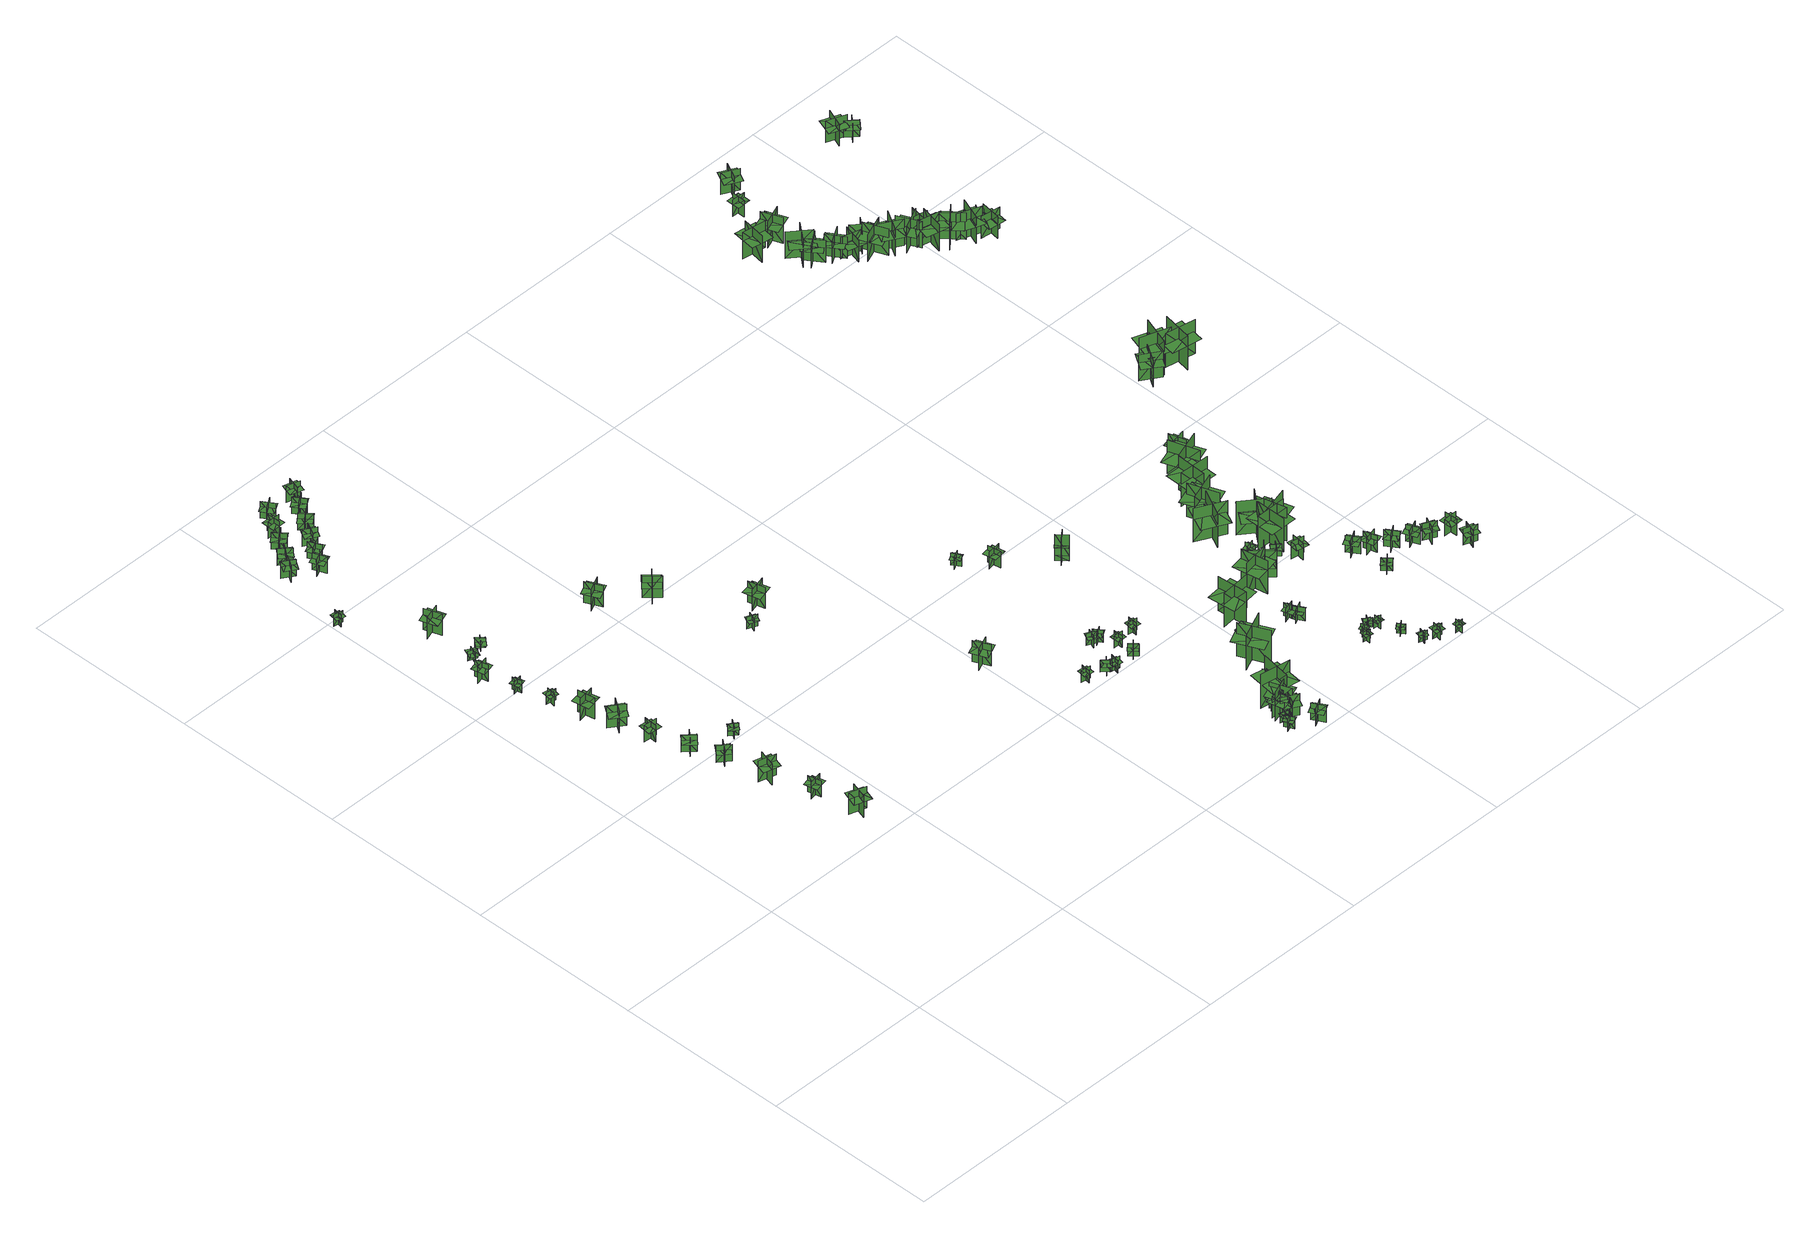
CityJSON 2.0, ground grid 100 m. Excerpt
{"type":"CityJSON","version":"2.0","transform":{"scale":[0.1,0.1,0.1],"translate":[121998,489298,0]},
"CityObjects":{
"tree1":{"type":"SolitaryVegetationObject","geometry":[{"type":"MultiSurface","lod":"1","boundaries":[[[0,1,2]],[[0,2,3]],[[4,5,6]],[[4,6,7]],[[8,9,10]],[[8,10,11]],[[8,11,12]],[[8,12,13]]]}]},
"tree2":{"type":"SolitaryVegetationObject","geometry":[{"type":"MultiSurface","lod":"1","boundaries":[[[14,15,16]],[[14,16,17]],[[18,19,20]],[[18,20,21]],[[22,23,24]],[[22,24,25]],[[22,25,26]],[[22,26,27]]]}]},
"tree3":{"type":"SolitaryVegetationObject","geometry":[{"type":"MultiSurface","lod":"1","boundaries":[[[28,29,30]],[[28,30,31]],[[32,33,34]],[[32,34,35]],[[36,37,38]],[[36,38,39]],[[36,39,40]],[[36,40,41]]]}]},
"tree4":{"type":"SolitaryVegetationObject","geometry":[{"type":"MultiSurface","lod":"1","boundaries":[[[42,43,44]],[[42,44,45]],[[46,47,48]],[[46,48,49]],[[50,51,52]],[[50,52,53]],[[50,53,54]],[[50,54,55]]]}]},
"tree5":{"type":"SolitaryVegetationObject","geometry":[{"type":"MultiSurface","lod":"1","boundaries":[[[56,57,58]],[[56,58,59]],[[60,61,62]],[[60,62,63]],[[64,65,66]],[[64,66,67]],[[64,67,68]],[[64,68,69]]]}]},
"tree6":{"type":"SolitaryVegetationObject","geometry":[{"type":"MultiSurface","lod":"1","boundaries":[[[70,71,72]],[[70,72,73]],[[74,75,76]],[[74,76,77]],[[78,79,80]],[[78,80,81]],[[78,81,82]],[[78,82,83]]]}]},
"tree7":{"type":"SolitaryVegetationObject","geometry":[{"type":"MultiSurface","lod":"1","boundaries":[[[84,85,86]],[[84,86,87]],[[88,89,90]],[[88,90,91]],[[92,93,94]],[[92,94,95]],[[92,95,96]],[[92,96,97]]]}]},
"tree8":{"type":"SolitaryVegetationObject","geometry":[{"type":"MultiSurface","lod":"1","boundaries":[[[98,99,100]],[[98,100,101]],[[102,103,104]],[[102,104,105]],[[106,107,108]],[[106,108,109]],[[106,109,110]],[[106,110,111]]]}]},
"tree9":{"type":"SolitaryVegetationObject","geometry":[{"type":"MultiSurface","lod":"1","boundaries":[[[112,113,114]],[[112,114,115]],[[116,117,118]],[[116,118,119]],[[120,121,122]],[[120,122,123]],[[120,123,124]],[[120,124,125]]]}]},
"tree10":{"type":"SolitaryVegetationObject","geometry":[{"type":"MultiSurface","lod":"1","boundaries":[[[126,127,128]],[[126,128,129]],[[130,131,132]],[[130,132,133]],[[134,135,136]],[[134,136,137]],[[134,137,138]],[[134,138,139]]]}]},
"tree11":{"type":"SolitaryVegetationObject","geometry":[{"type":"MultiSurface","lod":"1","boundaries":[[[140,141,142]],[[140,142,143]],[[144,145,146]],[[144,146,147]],[[148,149,150]],[[148,150,151]],[[148,151,152]],[[148,152,153]]]}]},
"tree12":{"type":"SolitaryVegetationObject","geometry":[{"type":"MultiSurface","lod":"1","boundaries":[[[154,155,156]],[[154,156,157]],[[158,159,160]],[[158,160,161]],[[162,163,164]],[[162,164,165]],[[162,165,166]],[[162,166,167]]]}]},
"tree13":{"type":"SolitaryVegetationObject","geometry":[{"type":"MultiSurface","lod":"1","boundaries":[[[168,169,170]],[[168,170,171]],[[172,173,174]],[[172,174,175]],[[176,177,178]],[[176,178,179]],[[176,179,180]],[[176,180,181]]]}]},
"tree14":{"type":"SolitaryVegetationObject","geometry":[{"type":"MultiSurface","lod":"1","boundaries":[[[182,183,184]],[[182,184,185]],[[186,187,188]],[[186,188,189]],[[190,191,192]],[[190,192,193]],[[190,193,194]],[[190,194,195]]]}]},
"tree15":{"type":"SolitaryVegetationObject","geometry":[{"type":"MultiSurface","lod":"1","boundaries":[[[196,197,198]],[[196,198,199]],[[200,201,202]],[[200,202,203]],[[204,205,206]],[[204,206,207]],[[204,207,208]],[[204,208,209]]]}]},
"tree16":{"type":"SolitaryVegetationObject","geometry":[{"type":"MultiSurface","lod":"1","boundaries":[[[210,211,212]],[[210,212,213]],[[214,215,216]],[[214,216,217]],[[218,219,220]],[[218,220,221]],[[218,221,222]],[[218,222,223]]]}]},
"tree17":{"type":"SolitaryVegetationObject","geometry":[{"type":"MultiSurface","lod":"1","boundaries":[[[224,225,226]],[[224,226,227]],[[228,229,230]],[[228,230,231]],[[232,233,234]],[[232,234,235]],[[232,235,236]],[[232,236,237]]]}]},
"tree18":{"type":"SolitaryVegetationObject","geometry":[{"type":"MultiSurface","lod":"1","boundaries":[[[238,239,240]],[[238,240,241]],[[242,243,244]],[[242,244,245]],[[246,247,248]],[[246,248,249]],[[246,249,250]],[[246,250,251]]]}]},
"tree19":{"type":"SolitaryVegetationObject","geometry":[{"type":"MultiSurface","lod":"1","boundaries":[[[252,253,254]],[[252,254,255]],[[256,257,258]],[[256,258,259]],[[260,261,262]],[[260,262,263]],[[260,263,264]],[[260,264,265]]]}]},
"tree20":{"type":"SolitaryVegetationObject","geometry":[{"type":"MultiSurface","lod":"1","boundaries":[[[266,267,268]],[[266,268,269]],[[270,271,272]],[[270,272,273]],[[274,275,276]],[[274,276,277]],[[274,277,278]],[[274,278,279]]]}]},
"tree21":{"type":"SolitaryVegetationObject","geometry":[{"type":"MultiSurface","lod":"1","boundaries":[[[280,281,282]],[[280,282,283]],[[284,285,286]],[[284,286,287]],[[288,289,290]],[[288,290,291]],[[288,291,292]],[[288,292,293]]]}]},
"tree22":{"type":"SolitaryVegetationObject","geometry":[{"type":"MultiSurface","lod":"1","boundaries":[[[294,295,296]],[[294,296,297]],[[298,299,300]],[[298,300,301]],[[302,303,304]],[[302,304,305]],[[302,305,306]],[[302,306,307]]]}]},
"tree23":{"type":"SolitaryVegetationObject","geometry":[{"type":"MultiSurface","lod":"1","boundaries":[[[308,309,310]],[[308,310,311]],[[312,313,314]],[[312,314,315]],[[316,317,318]],[[316,318,319]],[[316,319,320]],[[316,320,321]]]}]},
"tree24":{"type":"SolitaryVegetationObject","geometry":[{"type":"MultiSurface","lod":"1","boundaries":[[[322,323,324]],[[322,324,325]],[[326,327,328]],[[326,328,329]],[[330,331,332]],[[330,332,333]],[[330,333,334]],[[330,334,335]]]}]},
"tree25":{"type":"SolitaryVegetationObject","geometry":[{"type":"MultiSurface","lod":"1","boundaries":[[[336,337,338]],[[336,338,339]],[[340,341,342]],[[340,342,343]],[[344,345,346]],[[344,346,347]],[[344,347,348]],[[344,348,349]]]}]},
"tree26":{"type":"SolitaryVegetationObject","geometry":[{"type":"MultiSurface","lod":"1","boundaries":[[[350,351,352]],[[350,352,353]],[[354,355,356]],[[354,356,357]],[[358,359,360]],[[358,360,361]],[[358,361,362]],[[358,362,363]]]}]},
"tree27":{"type":"SolitaryVegetationObject","geometry":[{"type":"MultiSurface","lod":"1","boundaries":[[[364,365,366]],[[364,366,367]],[[368,369,370]],[[368,370,371]],[[372,373,374]],[[372,374,375]],[[372,375,376]],[[372,376,377]]]}]},
"tree28":{"type":"SolitaryVegetationObject","geometry":[{"type":"MultiSurface","lod":"1","boundaries":[[[378,379,380]],[[378,380,381]],[[382,383,384]],[[382,384,385]],[[386,387,388]],[[386,388,389]],[[386,389,390]],[[386,390,391]]]}]},
"tree29":{"type":"SolitaryVegetationObject","geometry":[{"type":"MultiSurface","lod":"1","boundaries":[[[392,393,394]],[[392,394,395]],[[396,397,398]],[[396,398,399]],[[400,401,402]],[[400,402,403]],[[400,403,404]],[[400,404,405]]]}]},
"tree30":{"type":"SolitaryVegetationObject","geometry":[{"type":"MultiSurface","lod":"1","boundaries":[[[406,407,408]],[[406,408,409]],[[410,411,412]],[[410,412,413]],[[414,415,416]],[[414,416,417]],[[414,417,418]],[[414,418,419]]]}]},
"tree31":{"type":"SolitaryVegetationObject","geometry":[{"type":"MultiSurface","lod":"1","boundaries":[[[420,421,422]],[[420,422,423]],[[424,425,426]],[[424,426,427]],[[428,429,430]],[[428,430,431]],[[428,431,432]],[[428,432,433]]]}]},
"tree32":{"type":"SolitaryVegetationObject","geometry":[{"type":"MultiSurface","lod":"1","boundaries":[[[434,435,436]],[[434,436,437]],[[438,439,440]],[[438,440,441]],[[442,443,444]],[[442,444,445]],[[442,445,446]],[[442,446,447]]]}]},
"tree33":{"type":"SolitaryVegetationObject","geometry":[{"type":"MultiSurface","lod":"1","boundaries":[[[448,449,450]],[[448,450,451]],[[452,453,454]],[[452,454,455]],[[456,457,458]],[[456,458,459]],[[456,459,460]],[[456,460,461]]]}]},
"tree34":{"type":"SolitaryVegetationObject","geometry":[{"type":"MultiSurface","lod":"1","boundaries":[[[462,463,464]],[[462,464,465]],[[466,467,468]],[[466,468,469]],[[470,471,472]],[[470,472,473]],[[470,473,474]],[[470,474,475]]]}]},
"tree35":{"type":"SolitaryVegetationObject","geometry":[{"type":"MultiSurface","lod":"1","boundaries":[[[476,477,478]],[[476,478,479]],[[480,481,482]],[[480,482,483]],[[484,485,486]],[[484,486,487]],[[484,487,488]],[[484,488,489]]]}]},
"tree36":{"type":"SolitaryVegetationObject","geometry":[{"type":"MultiSurface","lod":"1","boundaries":[[[490,491,492]],[[490,492,493]],[[494,495,496]],[[494,496,497]],[[498,499,500]],[[498,500,501]],[[498,501,502]],[[498,502,503]]]}]},
"tree37":{"type":"SolitaryVegetationObject","geometry":[{"type":"MultiSurface","lod":"1","boundaries":[[[504,505,506]],[[504,506,507]],[[508,509,510]],[[508,510,511]],[[512,513,514]],[[512,514,515]],[[512,515,516]],[[512,516,517]]]}]},
"tree38":{"type":"SolitaryVegetationObject","geometry":[{"type":"MultiSurface","lod":"1","boundaries":[[[518,519,520]],[[518,520,521]],[[522,523,524]],[[522,524,525]],[[526,527,528]],[[526,528,529]],[[526,529,530]],[[526,530,531]]]}]},
"tree39":{"type":"SolitaryVegetationObject","geometry":[{"type":"MultiSurface","lod":"1","boundaries":[[[532,533,534]],[[532,534,535]],[[536,537,538]],[[536,538,539]],[[540,541,542]],[[540,542,543]],[[540,543,544]],[[540,544,545]]]}]},
"tree40":{"type":"SolitaryVegetationObject","geometry":[{"type":"MultiSurface","lod":"1","boundaries":[[[546,547,548]],[[546,548,549]],[[550,551,552]],[[550,552,553]],[[554,555,556]],[[554,556,557]],[[554,557,558]],[[554,558,559]]]}]},
"tree41":{"type":"SolitaryVegetationObject","geometry":[{"type":"MultiSurface","lod":"1","boundaries":[[[560,561,562]],[[560,562,563]],[[564,565,566]],[[564,566,567]],[[568,569,570]],[[568,570,571]],[[568,571,572]],[[568,572,573]]]}]},
"tree42":{"type":"SolitaryVegetationObject","geometry":[{"type":"MultiSurface","lod":"1","boundaries":[[[574,575,576]],[[574,576,577]],[[578,579,580]],[[578,580,581]],[[582,583,584]],[[582,584,585]],[[582,585,586]],[[582,586,587]]]}]},
"tree43":{"type":"SolitaryVegetationObject","geometry":[{"type":"MultiSurface","lod":"1","boundaries":[[[588,589,590]],[[588,590,591]],[[592,593,594]],[[592,594,595]],[[596,597,598]],[[596,598,599]],[[596,599,600]],[[596,600,601]]]}]},
"tree44":{"type":"SolitaryVegetationObject","geometry":[{"type":"MultiSurface","lod":"1","boundaries":[[[602,603,604]],[[602,604,605]],[[606,607,608]],[[606,608,609]],[[610,611,612]],[[610,612,613]],[[610,613,614]],[[610,614,615]]]}]},
"tree45":{"type":"SolitaryVegetationObject","geometry":[{"type":"MultiSurface","lod":"1","boundaries":[[[616,617,618]],[[616,618,619]],[[620,621,622]],[[620,622,623]],[[624,625,626]],[[624,626,627]],[[624,627,628]],[[624,628,629]]]}]},
"tree46":{"type":"SolitaryVegetationObject","geometry":[{"type":"MultiSurface","lod":"1","boundaries":[[[630,631,632]],[[630,632,633]],[[634,635,636]],[[634,636,637]],[[638,639,640]],[[638,640,641]],[[638,641,642]],[[638,642,643]]]}]},
"tree47":{"type":"SolitaryVegetationObject","geometry":[{"type":"MultiSurface","lod":"1","boundaries":[[[644,645,646]],[[644,646,647]],[[648,649,650]],[[648,650,651]],[[652,653,654]],[[652,654,655]],[[652,655,656]],[[652,656,657]]]}]},
"tree48":{"type":"SolitaryVegetationObject","geometry":[{"type":"MultiSurface","lod":"1","boundaries":[[[658,659,660]],[[658,660,661]],[[662,663,664]],[[662,664,665]],[[666,667,668]],[[666,668,669]],[[666,669,670]],[[666,670,671]]]}]},
"tree49":{"type":"SolitaryVegetationObject","geometry":[{"type":"MultiSurface","lod":"1","boundaries":[[[672,673,674]],[[672,674,675]],[[676,677,678]],[[676,678,679]],[[680,681,682]],[[680,682,683]],[[680,683,684]],[[680,684,685]]]}]},
"tree50":{"type":"SolitaryVegetationObject","geometry":[{"type":"MultiSurface","lod":"1","boundaries":[[[686,687,688]],[[686,688,689]],[[690,691,692]],[[690,692,693]],[[694,695,696]],[[694,696,697]],[[694,697,698]],[[694,698,699]]]}]},
"tree51":{"type":"SolitaryVegetationObject","geometry":[{"type":"MultiSurface","lod":"1","boundaries":[[[700,701,702]],[[700,702,703]],[[704,705,706]],[[704,706,707]],[[708,709,710]],[[708,710,711]],[[708,711,712]],[[708,712,713]]]}]},
"tree52":{"type":"SolitaryVegetationObject","geometry":[{"type":"MultiSurface","lod":"1","boundaries":[[[714,715,716]],[[714,716,717]],[[718,719,720]],[[718,720,721]],[[722,723,724]],[[722,724,725]],[[722,725,726]],[[722,726,727]]]}]},
"tree53":{"type":"SolitaryVegetationObject","geometry":[{"type":"MultiSurface","lod":"1","boundaries":[[[728,729,730]],[[728,730,731]],[[732,733,734]],[[732,734,735]],[[736,737,738]],[[736,738,739]],[[736,739,740]],[[736,740,741]]]}]},
"tree54":{"type":"SolitaryVegetationObject","geometry":[{"type":"MultiSurface","lod":"1","boundaries":[[[742,743,744]],[[742,744,745]],[[746,747,748]],[[746,748,749]],[[750,751,747]],[[750,747,746]],[[752,753,743]],[[752,743,742]],[[754,755,756]],[[754,756,757]],[[758,759,760]],[[758,760,761]]]}]},
"tree55":{"type":"SolitaryVegetationObject","geometry":[{"type":"MultiSurface","lod":"1","boundaries":[[[762,763,764]],[[762,764,765]],[[766,767,768]],[[766,768,769]],[[770,771,772]],[[770,772,773]],[[770,773,774]],[[770,774,775]]]}]},
"tree56":{"type":"SolitaryVegetationObject","geometry":[{"type":"MultiSurface","lod":"1","boundaries":[[[776,777,778]],[[776,778,779]],[[780,781,782]],[[780,782,783]],[[784,785,786]],[[784,786,787]],[[784,787,788]],[[784,788,789]]]}]},
"tree57":{"type":"SolitaryVegetationObject","geometry":[{"type":"MultiSurface","lod":"1","boundaries":[[[790,791,792]],[[790,792,793]],[[794,795,796]],[[794,796,797]],[[798,799,800]],[[798,800,801]],[[798,801,802]],[[798,802,803]]]}]},
"tree58":{"type":"SolitaryVegetationObject","geometry":[{"type":"MultiSurface","lod":"1","boundaries":[[[804,805,806]],[[804,806,807]],[[808,809,810]],[[808,810,811]],[[812,813,814]],[[812,814,815]],[[812,815,816]],[[812,816,817]]]}]},
"tree59":{"type":"SolitaryVegetationObject","geometry":[{"type":"MultiSurface","lod":"1","boundaries":[[[818,819,820]],[[818,820,821]],[[822,823,824]],[[822,824,825]],[[826,827,828]],[[826,828,829]],[[826,829,830]],[[826,830,831]]]}]},
"tree60":{"type":"SolitaryVegetationObject","geometry":[{"type":"MultiSurface","lod":"1","boundaries":[[[832,833,834]],[[832,834,835]],[[836,837,838]],[[836,838,839]],[[840,841,842]],[[840,842,843]],[[840,843,844]],[[840,844,845]]]}]},
"tree61":{"type":"SolitaryVegetationObject","geometry":[{"type":"MultiSurface","lod":"1","boundaries":[[[846,847,848]],[[846,848,849]],[[850,851,852]],[[850,852,853]],[[854,855,856]],[[854,856,857]],[[854,857,858]],[[854,858,859]]]}]},
"tree62":{"type":"SolitaryVegetationObject","geometry":[{"type":"MultiSurface","lod":"1","boundaries":[[[860,861,862]],[[860,862,863]],[[864,865,866]],[[864,866,867]],[[868,869,870]],[[868,870,871]],[[868,871,872]],[[868,872,873]]]}]},
"tree63":{"type":"SolitaryVegetationObject","geometry":[{"type":"MultiSurface","lod":"1","boundaries":[[[874,875,876]],[[874,876,877]],[[878,879,880]],[[878,880,881]],[[882,883,884]],[[882,884,885]],[[882,885,886]],[[882,886,887]]]}]},
"tree64":{"type":"SolitaryVegetationObject","geometry":[{"type":"MultiSurface","lod":"1","boundaries":[[[888,889,890]],[[888,890,891]],[[892,893,894]],[[892,894,895]],[[896,897,898]],[[896,898,899]],[[896,899,900]],[[896,900,901]]]}]},
"tree65":{"type":"SolitaryVegetationObject","geometry":[{"type":"MultiSurface","lod":"1","boundaries":[[[902,903,904]],[[902,904,905]],[[906,907,908]],[[906,908,909]],[[910,911,912]],[[910,912,913]],[[910,913,914]],[[910,914,915]]]}]},
"tree66":{"type":"SolitaryVegetationObject","geometry":[{"type":"MultiSurface","lod":"1","boundaries":[[[916,917,918]],[[916,918,919]],[[920,921,922]],[[920,922,923]],[[924,925,926]],[[924,926,927]],[[924,927,928]],[[924,928,929]]]}]},
"tree67":{"type":"SolitaryVegetationObject","geometry":[{"type":"MultiSurface","lod":"1","boundaries":[[[930,931,932]],[[930,932,933]],[[934,935,936]],[[934,936,937]],[[938,939,940]],[[938,940,941]],[[938,941,942]],[[938,942,943]]]}]},
"tree68":{"type":"SolitaryVegetationObject","geometry":[{"type":"MultiSurface","lod":"1","boundaries":[[[944,945,946]],[[944,946,947]],[[948,949,950]],[[948,950,951]],[[952,953,954]],[[952,954,955]],[[952,955,956]],[[952,956,957]]]}]},
"tree69":{"type":"SolitaryVegetationObject","geometry":[{"type":"MultiSurface","lod":"1","boundaries":[[[958,959,960]],[[958,960,961]],[[962,963,964]],[[962,964,965]],[[966,967,968]],[[966,968,969]],[[966,969,970]],[[966,970,971]]]}]},
"tree70":{"type":"SolitaryVegetationObject","geometry":[{"type":"MultiSurface","lod":"1","boundaries":[[[972,973,974]],[[972,974,975]],[[976,977,978]],[[976,978,979]],[[980,981,982]],[[980,982,983]],[[980,983,984]],[[980,984,985]]]}]},
"tree71":{"type":"SolitaryVegetationObject","geometry":[{"type":"MultiSurface","lod":"1","boundaries":[[[986,987,988]],[[986,988,989]],[[990,991,992]],[[990,992,993]],[[994,995,996]],[[994,996,997]],[[994,997,998]],[[994,998,999]]]}]},
"tree72":{"type":"SolitaryVegetationObject","geometry":[{"type":"MultiSurface","lod":"1","boundaries":[[[1000,1001,1002]],[[1000,1002,1003]],[[1004,1005,1006]],[[1004,1006,1007]],[[1008,1009,1010]],[[1008,1010,1011]],[[1008,1011,1012]],[[1008,1012,1013]]]}]},
"tree73":{"type":"SolitaryVegetationObject","geometry":[{"type":"MultiSurface","lod":"1","boundaries":[[[1014,1015,1016]],[[1014,1016,1017]],[[1018,1019,1020]],[[1018,1020,1021]],[[1022,1023,1024]],[[1022,1024,1025]],[[1022,1025,1026]],[[1022,1026,1027]]]}]},
"tree74":{"type":"SolitaryVegetationObject","geometry":[{"type":"MultiSurface","lod":"1","boundaries":[[[1028,1029,1030]],[[1028,1030,1031]],[[1032,1033,1034]],[[1032,1034,1035]],[[1036,1037,1038]],[[1036,1038,1039]],[[1036,1039,1040]],[[1036,1040,1041]]]}]},
"tree75":{"type":"SolitaryVegetationObject","geometry":[{"type":"MultiSurface","lod":"1","boundaries":[[[1042,1043,1044]],[[1042,1044,1045]],[[1046,1047,1048]],[[1046,1048,1049]],[[1050,1051,1052]],[[1050,1052,1053]],[[1050,1053,1054]],[[1050,1054,1055]]]}]},
"tree76":{"type":"SolitaryVegetationObject","geometry":[{"type":"MultiSurface","lod":"1","boundaries":[[[1056,1057,1058]],[[1056,1058,1059]],[[1060,1061,1062]],[[1060,1062,1063]],[[1064,1065,1066]],[[1064,1066,1067]],[[1064,1067,1068]],[[1064,1068,1069]]]}]},
"tree77":{"type":"SolitaryVegetationObject","geometry":[{"type":"MultiSurface","lod":"1","boundaries":[[[1070,1071,1072]],[[1070,1072,1073]],[[1074,1075,1076]],[[1074,1076,1077]],[[1078,1079,1080]],[[1078,1080,1081]],[[1078,1081,1082]],[[1078,1082,1083]]]}]},
"tree78":{"type":"SolitaryVegetationObject","geometry":[{"type":"MultiSurface","lod":"1","boundaries":[[[1084,1085,1086]],[[1084,1086,1087]],[[1088,1089,1090]],[[1088,1090,1091]],[[1092,1093,1094]],[[1092,1094,1095]],[[1092,1095,1096]],[[1092,1096,1097]]]}]},
"tree79":{"type":"SolitaryVegetationObject","geometry":[{"type":"MultiSurface","lod":"1","boundaries":[[[1098,1099,1100]],[[1098,1100,1101]],[[1102,1103,1104]],[[1102,1104,1105]],[[1106,1107,1108]],[[1106,1108,1109]],[[1106,1109,1110]],[[1106,1110,1111]]]}]},
"tree80":{"type":"SolitaryVegetationObject","geometry":[{"type":"MultiSurface","lod":"1","boundaries":[[[1112,1113,1114]],[[1112,1114,1115]],[[1116,1117,1118]],[[1116,1118,1119]],[[1120,1121,1122]],[[1120,1122,1123]],[[1120,1123,1124]],[[1120,1124,1125]]]}]},
"tree81":{"type":"SolitaryVegetationObject","geometry":[{"type":"MultiSurface","lod":"1","boundaries":[[[1126,1127,1128]],[[1126,1128,1129]],[[1130,1131,1132]],[[1130,1132,1133]],[[1134,1135,1136]],[[1134,1136,1137]],[[1134,1137,1138]],[[1134,1138,1139]]]}]},
"tree82":{"type":"SolitaryVegetationObject","geometry":[{"type":"MultiSurface","lod":"1","boundaries":[[[1140,1141,1142]],[[1140,1142,1143]],[[1144,1145,1146]],[[1144,1146,1147]],[[1148,1149,1150]],[[1148,1150,1151]],[[1148,1151,1152]],[[1148,1152,1153]]]}]},
"tree83":{"type":"SolitaryVegetationObject","geometry":[{"type":"MultiSurface","lod":"1","boundaries":[[[1154,1155,1156]],[[1154,1156,1157]],[[1158,1159,1160]],[[1158,1160,1161]],[[1162,1163,1164]],[[1162,1164,1165]],[[1162,1165,1166]],[[1162,1166,1167]]]}]},
"tree84":{"type":"SolitaryVegetationObject","geometry":[{"type":"MultiSurface","lod":"1","boundaries":[[[1168,1169,1170]],[[1168,1170,1171]],[[1172,1173,1174]],[[1172,1174,1175]],[[1176,1177,1178]],[[1176,1178,1179]],[[1176,1179,1180]],[[1176,1180,1181]]]}]},
"tree85":{"type":"SolitaryVegetationObject","geometry":[{"type":"MultiSurface","lod":"1","boundaries":[[[1182,1183,1184]],[[1182,1184,1185]],[[1186,1187,1188]],[[1186,1188,1189]],[[1190,1191,1192]],[[1190,1192,1193]],[[1190,1193,1194]],[[1190,1194,1195]]]}]},
"tree86":{"type":"SolitaryVegetationObject","geometry":[{"type":"MultiSurface","lod":"1","boundaries":[[[1196,1197,1198]],[[1196,1198,1199]],[[1200,1201,1202]],[[1200,1202,1203]],[[1204,1205,1206]],[[1204,1206,1207]],[[1204,1207,1208]],[[1204,1208,1209]]]}]},
"tree87":{"type":"SolitaryVegetationObject","geometry":[{"type":"MultiSurface","lod":"1","boundaries":[[[1210,1211,1212]],[[1210,1212,1213]],[[1214,1215,1216]],[[1214,1216,1217]],[[1218,1219,1220]],[[1218,1220,1221]],[[1218,1221,1222]],[[1218,1222,1223]]]}]},
"tree88":{"type":"SolitaryVegetationObject","geometry":[{"type":"MultiSurface","lod":"1","boundaries":[[[1224,1225,1226]],[[1224,1226,1227]],[[1228,1229,1230]],[[1228,1230,1231]],[[1232,1233,1234]],[[1232,1234,1235]],[[1232,1235,1236]],[[1232,1236,1237]]]}]},
"tree89":{"type":"SolitaryVegetationObject","geometry":[{"type":"MultiSurface","lod":"1","boundaries":[[[1238,1239,1240]],[[1238,1240,1241]],[[1242,1243,1244]],[[1242,1244,1245]],[[1246,1247,1248]],[[1246,1248,1249]],[[1246,1249,1250]],[[1246,1250,1251]]]}]},
"tree90":{"type":"SolitaryVegetationObject","geometry":[{"type":"MultiSurface","lod":"1","boundaries":[[[1252,1253,1254]],[[1252,1254,1255]],[[1256,1257,1258]],[[1256,1258,1259]],[[1260,1261,1262]],[[1260,1262,1263]],[[1260,1263,1264]],[[1260,1264,1265]]]}]},
"tree91":{"type":"SolitaryVegetationObject","geometry":[{"type":"MultiSurface","lod":"1","boundaries":[[[1266,1267,1268]],[[1266,1268,1269]],[[1270,1271,1272]],[[1270,1272,1273]],[[1274,1275,1276]],[[1274,1276,1277]],[[1274,1277,1278]],[[1274,1278,1279]]]}]},
"tree92":{"type":"SolitaryVegetationObject","geometry":[{"type":"MultiSurface","lod":"1","boundaries":[[[1280,1281,1282]],[[1280,1282,1283]],[[1284,1285,1286]],[[1284,1286,1287]],[[1288,1289,1290]],[[1288,1290,1291]],[[1288,1291,1292]],[[1288,1292,1293]]]}]},
"tree93":{"type":"SolitaryVegetationObject","geometry":[{"type":"MultiSurface","lod":"1","boundaries":[[[1294,1295,1296]],[[1294,1296,1297]],[[1298,1299,1300]],[[1298,1300,1301]],[[1302,1303,1304]],[[1302,1304,1305]],[[1302,1305,1306]],[[1302,1306,1307]]]}]},
"tree94":{"type":"SolitaryVegetationObject","geometry":[{"type":"MultiSurface","lod":"1","boundaries":[[[1308,1309,1310]],[[1308,1310,1311]],[[1312,1313,1314]],[[1312,1314,1315]],[[1316,1317,1318]],[[1316,1318,1319]],[[1316,1319,1320]],[[1316,1320,1321]]]}]},
"tree95":{"type":"SolitaryVegetationObject","geometry":[{"type":"MultiSurface","lod":"1","boundaries":[[[1322,1323,1324]],[[1322,1324,1325]],[[1326,1327,1328]],[[1326,1328,1329]],[[1330,1331,1332]],[[1330,1332,1333]],[[1330,1333,1334]],[[1330,1334,1335]]]}]},
"tree96":{"type":"SolitaryVegetationObject","geometry":[{"type":"MultiSurface","lod":"1","boundaries":[[[1336,1337,1338]],[[1336,1338,1339]],[[1340,1341,1342]],[[1340,1342,1343]],[[1344,1345,1346]],[[1344,1346,1347]],[[1344,1347,1348]],[[1344,1348,1349]]]}]},
"tree97":{"type":"SolitaryVegetationObject","geometry":[{"type":"MultiSurface","lod":"1","boundaries":[[[1350,1351,1352]],[[1350,1352,1353]],[[1354,1355,1356]],[[1354,1356,1357]],[[1358,1359,1360]],[[1358,1360,1361]],[[1358,1362,1363]],[[1358,1363,1359]]]}]},
"tree98":{"type":"SolitaryVegetationObject","geometry":[{"type":"MultiSurface","lod":"1","boundaries":[[[1364,1365,1366]],[[1364,1366,1367]],[[1368,1369,1370]],[[1368,1370,1371]],[[1372,1373,1374]],[[1372,1374,1375]],[[1372,1375,1376]],[[1372,1376,1377]]]}]},
"tree99":{"type":"SolitaryVegetationObject","geometry":[{"type":"MultiSurface","lod":"1","boundaries":[[[1378,1379,1380]],[[1378,1380,1381]],[[1382,1383,1384]],[[1382,1384,1385]],[[1386,1387,1388]],[[1386,1388,1389]],[[1386,1389,1390]],[[1386,1390,1391]]]}]},
"tree100":{"type":"SolitaryVegetationObject","geometry":[{"type":"MultiSurface","lod":"1","boundaries":[[[1392,1393,1394]],[[1392,1394,1395]],[[1396,1397,1398]],[[1396,1398,1399]],[[1400,1401,1402]],[[1400,1402,1403]],[[1400,1403,1404]],[[1400,1404,1405]]]}]},
"tree101":{"type":"SolitaryVegetationObject","geometry":[{"type":"MultiSurface","lod":"1","boundaries":[[[1406,1407,1408]],[[1406,1408,1409]],[[1410,1411,1412]],[[1410,1412,1413]],[[1414,1415,1416]],[[1414,1416,1417]],[[1414,1417,1418]],[[1414,1418,1419]]]}]},
"tree102":{"type":"SolitaryVegetationObject","geometry":[{"type":"MultiSurface","lod":"1","boundaries":[[[1420,1421,1422]],[[1420,1422,1423]],[[1424,1425,1426]],[[1424,1426,1427]],[[1428,1429,1430]],[[1428,1430,1431]],[[1428,1431,1432]],[[1428,1432,1433]]]}]},
"tree103":{"type":"SolitaryVegetationObject","geometry":[{"type":"MultiSurface","lod":"1","boundaries":[[[1434,1435,1436]],[[1434,1436,1437]],[[1438,1439,1440]],[[1438,1440,1441]],[[1442,1443,1444]],[[1442,1444,1445]],[[1442,1446,1447]],[[1442,1447,1443]]]}]},
"tree104":{"type":"SolitaryVegetationObject","geometry":[{"type":"MultiSurface","lod":"1","boundaries":[[[1448,1449,1450]],[[1448,1450,1451]],[[1452,1453,1454]],[[1452,1454,1455]],[[1456,1457,1458]],[[1456,1458,1459]],[[1456,1459,1460]],[[1456,1460,1461]]]}]},
"tree105":{"type":"SolitaryVegetationObject","geometry":[{"type":"MultiSurface","lod":"1","boundaries":[[[1462,1463,1464]],[[1462,1464,1465]],[[1466,1467,1468]],[[1466,1468,1469]],[[1470,1471,1472]],[[1470,1472,1473]],[[1470,1473,1474]],[[1470,1474,1475]]]}]},
"tree106":{"type":"SolitaryVegetationObject","geometry":[{"type":"MultiSurface","lod":"1","boundaries":[[[1476,1477,1478]],[[1476,1478,1479]],[[1480,1481,1482]],[[1480,1482,1483]],[[1484,1485,1486]],[[1484,1486,1487]],[[1484,1487,1488]],[[1484,1488,1489]]]}]},
"tree107":{"type":"SolitaryVegetationObject","geometry":[{"type":"MultiSurface","lod":"1","boundaries":[[[1490,1491,1492]],[[1490,1492,1493]],[[1494,1495,1496]],[[1494,1496,1497]],[[1498,1499,1500]],[[1498,1500,1501]],[[1498,1502,1503]],[[1498,1503,1499]]]}]},
"tree108":{"type":"SolitaryVegetationObject","geometry":[{"type":"MultiSurface","lod":"1","boundaries":[[[1504,1505,1506]],[[1504,1506,1507]],[[1508,1509,1510]],[[1508,1510,1511]],[[1512,1513,1514]],[[1512,1514,1515]],[[1512,1515,1516]],[[1512,1516,1517]]]}]},
"tree109":{"type":"SolitaryVegetationObject","geometry":[{"type":"MultiSurface","lod":"1","boundaries":[[[1518,1519,1520]],[[1518,1520,1521]],[[1522,1523,1524]],[[1522,1524,1525]],[[1526,1527,1528]],[[1526,1528,1529]],[[1526,1529,1530]],[[1526,1530,1531]]]}]}
},
"vertices":[
[868,1194,6],[773,1225,6],[773,1225,145],[868,1194,145],[838,1253,6],[807,1158,6],[807,1158,145],[838,1253,145],[838,1253,106],[791,1269,106],[760,1174,106],[807,1158,106],[854,1143,106],[886,1237,106],
[692,1734,9],[665,1638,9],[665,1638,147],[692,1734,147],[634,1702,9],[730,1675,9],[730,1675,147],[634,1702,147],[634,1702,108],[621,1654,108],[716,1627,108],[730,1675,108],[744,1723,108],[648,1750,108],
[497,2264,7],[505,2341,7],[505,2341,115],[497,2264,115],[537,2297,7],[460,2305,7],[460,2305,115],[537,2297,115],[537,2297,85],[541,2335,85],[464,2343,85],[460,2305,85],[456,2266,85],[533,2258,85],
[723,1431,12],[798,1447,12],[798,1447,119],[723,1431,119],[766,1403,12],[749,1478,12],[749,1478,119],[766,1403,119],[766,1403,89],[804,1411,89],[787,1487,89],[749,1478,89],[711,1470,89],[728,1394,89],
[538,2070,7],[590,2127,7],[590,2127,115],[538,2070,115],[589,2072,7],[532,2125,7],[532,2125,115],[589,2072,115],[589,2072,84],[616,2101,84],[558,2153,84],[532,2125,84],[506,2096,84],[563,2044,84],
[424,2438,6],[480,2521,6],[480,2521,145],[424,2438,145],[489,2450,6],[407,2506,6],[407,2506,145],[489,2450,145],[489,2450,106],[517,2492,106],[434,2547,106],[407,2506,106],[379,2465,106],[461,2409,106],
[249,3154,8],[230,3229,8],[230,3229,116],[249,3154,116],[276,3198,8],[201,3179,8],[201,3179,116],[276,3198,116],[276,3198,86],[266,3235,86],[191,3217,86],[201,3179,86],[210,3142,86],[285,3160,86],
[270,2999,8],[324,3011,8],[324,3011,85],[270,2999,85],[301,2979,8],[289,3033,8],[289,3033,85],[301,2979,85],[301,2979,64],[328,2985,64],[316,3039,64],[289,3033,64],[262,3027,64],[274,2973,64],
[352,2854,10],[342,2799,10],[342,2799,87],[352,2854,87],[322,2833,10],[376,2823,10],[376,2823,87],[322,2833,87],[322,2833,66],[317,2806,66],[371,2796,66],[376,2823,66],[381,2850,66],[326,2860,66],
[394,2692,7],[411,2593,7],[411,2593,146],[394,2692,146],[355,2637,7],[453,2655,7],[453,2655,146],[355,2637,146],[355,2637,107],[364,2588,107],[462,2606,107],[453,2655,107],[445,2704,107],[347,2687,107],
[596,1950,7],[657,1902,7],[657,1902,115],[596,1950,115],[602,1899,7],[650,1959,7],[650,1959,115],[602,1899,115],[602,1899,85],[632,1875,85],[680,1935,85],[650,1959,85],[619,1983,85],[572,1923,85],
[11,3968,12],[65,3959,12],[65,3959,88],[11,3968,88],[32,3938,12],[41,3993,12],[41,3993,88],[32,3938,88],[32,3938,67],[60,3934,67],[68,3988,67],[41,3993,67],[14,3997,67],[5,3942,67],
[283,3326,13],[283,3326,75],[332,3305,75],[332,3305,13],[317,3339,13],[317,3339,75],[297,3291,75],[297,3291,13],[320,3346,55],[295,3357,55],[270,3297,55],[295,3287,55],[320,3277,55],[345,3336,55],
[359,3613,9],[264,3581,9],[264,3581,147],[359,3613,147],[299,3643,9],[332,3548,9],[332,3548,147],[299,3643,147],[299,3643,108],[252,3626,108],[284,3532,108],[332,3548,108],[379,3565,108],[346,3659,108],
[412,3330,13],[412,3330,75],[372,3365,75],[372,3365,13],[376,3328,13],[376,3328,75],[410,3367,75],[410,3367,13],[371,3322,55],[391,3304,55],[433,3353,55],[413,3370,55],[393,3388,55],[351,3340,55],
[778,2003,10],[810,2048,10],[810,2048,87],[778,2003,87],[814,2009,10],[769,2041,10],[769,2041,87],[814,2009,87],[814,2009,65],[830,2031,65],[786,2064,65],[769,2041,65],[753,2019,65],[798,1986,65],
[147,4353,14],[81,4394,14],[81,4394,122],[147,4353,122],[136,4403,14],[95,4337,14],[95,4337,122],[136,4403,122],[136,4403,92],[103,4424,92],[62,4358,92],[95,4337,92],[127,4317,92],[169,4382,92],
[186,4476,15],[138,4415,15],[138,4415,123],[186,4476,123],[135,4470,15],[195,4422,15],[195,4422,123],[135,4470,123],[135,4470,93],[110,4440,93],[171,4392,93],[195,4422,93],[219,4452,93],[159,4500,93],
[232,4328,15],[261,4256,15],[261,4256,123],[232,4328,123],[212,4280,15],[283,4309,15],[283,4309,123],[212,4280,123],[212,4280,92],[226,4244,92],[298,4273,92],[283,4309,92],[269,4345,92],[197,4316,92],
[196,4519,16],[258,4567,16],[258,4567,124],[196,4519,124],[247,4512,16],[200,4574,16],[200,4574,124],[247,4512,124],[247,4512,94],[278,4536,94],[231,4597,94],[200,4574,94],[169,4550,94],[217,4489,94],
[308,4333,16],[275,4403,16],[275,4403,124],[308,4333,124],[326,4381,16],[256,4349,16],[256,4349,124],[326,4381,124],[326,4381,93],[309,4416,93],[239,4384,93],[256,4349,93],[272,4313,93],[342,4346,93],
[285,4602,18],[282,4680,18],[282,4680,125],[285,4602,125],[320,4640,18],[243,4637,18],[243,4637,125],[320,4640,125],[320,4640,95],[319,4678,95],[242,4676,95],[243,4637,95],[244,4599,95],[321,4601,95],
[336,4427,17],[373,4495,17],[373,4495,125],[336,4427,125],[385,4441,17],[318,4479,17],[318,4479,125],[385,4441,125],[385,4441,95],[404,4475,95],[337,4512,95],[318,4479,95],[299,4445,95],[366,4407,95],
[364,4704,19],[323,4770,19],[323,4770,126],[364,4704,126],[376,4754,19],[310,4713,19],[310,4713,126],[376,4754,126],[376,4754,96],[355,4787,96],[289,4746,96],[310,4713,96],[330,4680,96],[396,4721,96],
[387,4576,18],[437,4516,18],[437,4516,126],[387,4576,126],[382,4524,18],[442,4574,18],[442,4574,126],[382,4524,126],[382,4524,96],[407,4495,96],[467,4544,96],[442,4574,96],[417,4604,96],[357,4554,96],
[444,4626,19],[508,4669,19],[508,4669,127],[444,4626,127],[494,4616,19],[452,4680,19],[452,4680,127],[494,4616,127],[494,4616,97],[527,4637,97],[484,4702,97],[452,4680,97],[419,4659,97],[462,4595,97],
[959,3148,13],[1048,3192,13],[1048,3192,151],[959,3148,151],[1021,3126,13],[978,3216,13],[978,3216,151],[1021,3126,151],[1021,3126,112],[1066,3148,112],[1022,3238,112],[978,3216,112],[933,3194,112],[977,3104,112],
[520,4708,20],[543,4782,20],[543,4782,128],[520,4708,128],[566,4732,20],[492,4755,20],[492,4755,128],[566,4732,128],[566,4732,98],[578,4769,98],[504,4792,98],[492,4755,98],[481,4718,98],[555,4695,98],
[1207,3043,7],[1278,2973,7],[1278,2973,145],[1207,3043,145],[1207,2976,7],[1277,3047,7],[1277,3047,145],[1207,2976,145],[1207,2976,107],[1242,2941,107],[1312,3012,107],[1277,3047,107],[1241,3082,107],[1171,3011,107],
[1427,2528,12],[1407,2477,12],[1407,2477,89],[1427,2528,89],[1393,2514,12],[1445,2493,12],[1445,2493,89],[1393,2514,89],[1393,2514,67],[1383,2488,67],[1434,2468,67],[1445,2493,67],[1455,2519,67],[1404,2540,67],
[1505,2588,11],[1602,2613,11],[1602,2613,149],[1505,2588,149],[1562,2554,11],[1537,2650,11],[1537,2650,149],[1562,2554,149],[1562,2554,110],[1610,2566,110],[1585,2663,110],[1537,2650,110],[1489,2638,110],[1514,2541,110],
[2025,1475,11],[1985,1566,11],[1985,1566,149],[2025,1475,149],[2050,1536,11],[1959,1497,11],[1959,1497,149],[2050,1536,149],[2050,1536,111],[2030,1582,111],[1939,1542,111],[1959,1497,111],[1978,1451,111],[2070,1491,111],
[2268,1047,13],[2275,1102,13],[2275,1102,90],[2268,1047,90],[2297,1070,13],[2242,1077,13],[2242,1077,90],[2297,1070,90],[2297,1070,69],[2301,1098,69],[2246,1104,69],[2242,1077,69],[2239,1049,69],[2294,1043,69],
[2401,1024,16],[2360,1061,16],[2360,1061,92],[2401,1024,92],[2399,1060,16],[2362,1019,16],[2362,1019,92],[2399,1060,92],[2399,1060,71],[2379,1079,71],[2342,1038,71],[2362,1019,71],[2383,1001,71],[2420,1042,71],
[2416,997,14],[2428,1051,14],[2428,1051,91],[2416,997,91],[2447,1016,14],[2393,1028,14],[2393,1028,91],[2447,1016,91],[2447,1016,70],[2453,1043,70],[2399,1055,70],[2393,1028,70],[2387,1001,70],[2441,989,70],
[2687,110,11],[2737,134,11],[2737,134,88],[2687,110,88],[2722,98,11],[2698,148,11],[2698,148,88],[2722,98,88],[2722,98,67],[2747,110,67],[2723,160,67],[2698,148,67],[2673,136,67],[2697,86,67],
[2746,163,14],[2704,177,14],[2704,177,76],[2746,163,76],[2733,189,14],[2719,147,14],[2719,147,76],[2733,189,76],[2733,189,59],[2712,196,59],[2698,154,59],[2719,147,59],[2740,140,59],[2754,182,59],
[2759,174,12],[2737,271,12],[2737,271,150],[2759,174,150],[2795,230,12],[2698,208,12],[2698,208,150],[2795,230,150],[2795,230,112],[2784,279,112],[2687,257,112],[2698,208,112],[2709,160,112],[2806,182,112],
[2725,198,12],[2813,152,12],[2813,152,151],[2725,198,151],[2744,135,12],[2791,223,12],[2791,223,151],[2744,135,151],[2744,135,112],[2788,111,112],[2835,199,112],[2791,223,112],[2747,246,112],[2700,158,112],
[2757,186,12],[2756,286,12],[2756,286,151],[2757,186,151],[2804,234,12],[2704,232,12],[2704,232,151],[2804,234,151],[2804,234,112],[2803,284,112],[2703,282,112],[2704,232,112],[2705,182,112],[2804,184,112],
[2745,294,11],[2790,180,11],[2790,180,180],[2745,294,180],[2712,219,11],[2826,264,11],[2826,264,180],[2712,219,180],[2712,219,133],[2735,163,133],[2848,207,133],[2826,264,133],[2804,321,133],[2690,276,133],
[2487,1259,13],[2465,1208,13],[2465,1208,89],[2487,1259,89],[2453,1246,13],[2503,1223,13],[2503,1223,89],[2453,1246,89],[2453,1246,68],[2441,1221,68],[2492,1198,68],[2503,1223,68],[2514,1249,68],[2464,1271,68],
[2826,91,10],[2864,24,10],[2864,24,118],[2826,91,118],[2812,42,10],[2879,80,10],[2879,80,118],[2812,42,118],[2812,42,87],[2831,8,87],[2898,46,87],[2879,80,87],[2860,113,87],[2793,75,87],
[2539,1049,13],[2576,1009,13],[2576,1009,90],[2539,1049,90],[2537,1012,13],[2578,1050,13],[2578,1050,90],[2537,1012,90],[2537,1012,68],[2556,992,68],[2596,1030,68],[2578,1050,68],[2559,1070,68],[2518,1033,68],
[2528,1204,12],[2498,1251,12],[2498,1251,89],[2528,1204,89],[2536,1240,12],[2489,1211,12],[2489,1211,89],[2536,1240,89],[2536,1240,68],[2521,1263,68],[2475,1234,68],[2489,1211,68],[2504,1187,68],[2551,1217,68],
[2830,406,9],[2804,232,9],[2804,232,228],[2830,406,228],[2717,324,9],[2891,297,9],[2891,297,228],[2717,324,228],[2816,397,157],[2736,408,157],[2712,234,157],[2793,223,157],[2873,212,157],[2897,386,157],
[2564,1110,13],[2564,1165,13],[2564,1165,90],[2564,1110,90],[2590,1136,13],[2535,1136,13],[2535,1136,90],[2590,1136,90],[2590,1136,68],[2590,1163,68],[2535,1163,68],[2535,1136,68],[2535,1108,68],[2590,1108,68],
[2877,468,13],[2862,426,13],[2862,426,74],[2877,468,74],[2850,456,13],[2892,440,13],[2892,440,74],[2850,456,74],[2850,456,57],[2842,435,57],[2884,420,57],[2892,440,57],[2899,461,57],[2858,477,57],
[2677,1127,13],[2684,1182,13],[2684,1182,90],[2677,1127,90],[2706,1150,13],[2651,1156,13],[2651,1156,90],[2706,1150,90],[2706,1150,69],[2710,1177,69],[2655,1184,69],[2651,1156,69],[2648,1129,69],[2703,1122,69],
[2454,2120,11],[2406,2093,11],[2406,2093,88],[2454,2120,88],[2418,2130,11],[2446,2082,11],[2446,2082,88],[2418,2130,88],[2418,2130,67],[2394,2116,67],[2422,2068,67],[2446,2082,67],[2470,2096,67],[2442,2144,67],
[2984,512,6],[2912,673,6],[2912,673,226],[2984,512,226],[3034,643,6],[2873,571,6],[2873,571,226],[3034,643,226],[2991,527,155],[3065,562,155],[2990,721,155],[2916,687,155],[2842,652,155],[2917,493,155],
[2560,2017,9],[2571,1940,9],[2571,1940,117],[2560,2017,117],[2529,1976,9],[2606,1987,9],[2606,1987,117],[2529,1976,117],[2529,1976,87],[2534,1937,87],[2611,1948,87],[2606,1987,87],[2600,2025,87],[2523,2014,87],
[3016,761,12],[3012,706,12],[3012,706,89],[3016,761,89],[2988,738,12],[3043,733,12],[3043,733,89],[2988,738,89],[2988,738,68],[2986,710,68],[3041,705,68],[3043,733,68],[3046,760,68],[2990,765,68],
[2837,1735,46],[2791,1789,46],[2792,1790,180],[2838,1736,180],[2842,1789,47],[2788,1742,47],[2788,1742,180],[2842,1788,180],[2842,1788,11],[2788,1742,11],[2838,1736,11],[2792,1790,11],[2838,1736,112],[2791,1790,112],[2764,1766,125],[2810,1712,125],[2798,1782,133],[2833,1742,133],[2853,1760,140],[2818,1800,140],
[3195,880,8],[3020,864,8],[3020,864,227],[3195,880,227],[3087,969,8],[3103,794,8],[3103,794,227],[3087,969,227],[3183,891,157],[3174,972,157],[2999,953,157],[3008,872,157],[3017,791,157],[3192,811,157],
[3250,671,12],[3314,691,12],[3314,691,96],[3250,671,96],[3297,646,12],[3278,711,12],[3278,711,96],[3297,646,96],[3256,668,69],[3265,639,69],[3329,659,69],[3319,689,69],[3310,718,69],[3246,698,69],
[3321,609,13],[3289,668,13],[3289,668,96],[3321,609,96],[3336,660,13],[3277,628,13],[3277,628,96],[3336,660,96],[3323,615,69],[3350,630,69],[3317,689,69],[3290,674,69],[3263,658,69],[3296,600,69],
[3431,317,12],[3425,273,12],[3425,273,74],[3431,317,74],[3407,300,12],[3451,294,12],[3451,294,74],[3407,300,74],[3407,300,57],[3404,278,57],[3448,272,57],[3451,294,57],[3454,315,57],[3410,322,57],
[3472,342,12],[3430,328,12],[3430,328,74],[3472,342,74],[3446,355,12],[3460,313,12],[3460,313,74],[3446,355,74],[3446,355,57],[3425,348,57],[3439,306,57],[3460,313,57],[3481,320,57],[3467,362,57],
[3478,368,12],[3515,344,12],[3515,344,74],[3478,368,74],[3484,339,12],[3508,377,12],[3508,377,74],[3484,339,74],[3484,339,57],[3503,327,57],[3526,365,57],[3508,377,57],[3489,388,57],[3465,351,57],
[3256,940,7],[3409,968,7],[3409,968,222],[3256,940,222],[3341,881,7],[3313,1033,7],[3313,1033,222],[3341,881,222],[3341,881,162],[3417,895,162],[3389,1047,162],[3313,1033,162],[3237,1019,162],[3264,867,162],
[3558,327,12],[3514,330,12],[3514,330,73],[3558,327,73],[3539,349,12],[3536,305,12],[3536,305,73],[3539,349,73],[3539,349,56],[3517,351,56],[3514,306,56],[3536,305,56],[3558,303,56],[3561,348,56],
[3594,103,12],[3637,90,12],[3637,90,74],[3594,103,74],[3608,77,12],[3621,119,12],[3621,119,74],[3608,77,74],[3608,77,56],[3629,70,56],[3642,112,56],[3621,119,56],[3600,126,56],[3587,84,56],
[3568,229,11],[3595,194,11],[3595,194,73],[3568,229,73],[3564,200,11],[3599,227,11],[3599,227,73],[3564,200,73],[3564,200,56],[3577,182,56],[3612,209,56],[3599,227,56],[3586,244,56],[3550,217,56],
[3469,1031,9],[3372,932,9],[3372,932,182],[3469,1031,182],[3359,1030,9],[3457,933,9],[3457,933,182],[3359,1030,182],[3456,1032,126],[3409,1076,126],[3314,976,126],[3360,932,126],[3407,887,126],[3502,988,126],
[3689,94,11],[3679,40,11],[3679,40,88],[3689,94,88],[3658,73,11],[3713,64,11],[3713,64,88],[3658,73,88],[3658,73,67],[3654,46,67],[3709,37,67],[3713,64,67],[3718,91,67],[3663,100,67],
[3791,45,11],[3791,0,11],[3791,0,73],[3791,45,73],[3770,24,11],[3814,24,11],[3814,24,73],[3770,24,73],[3770,24,56],[3770,1,56],[3815,2,56],[3814,24,56],[3814,46,56],[3770,46,56],
[3500,1138,14],[3447,1123,14],[3447,1123,91],[3500,1138,91],[3468,1156,14],[3483,1102,14],[3483,1102,91],[3468,1156,91],[3468,1156,69],[3442,1148,69],[3457,1095,69],[3483,1102,69],[3510,1110,69],[3495,1163,69],
[3488,1443,12],[3410,1286,12],[3410,1286,231],[3488,1443,231],[3356,1399,12],[3514,1320,12],[3514,1320,231],[3356,1399,231],[3472,1439,160],[3399,1474,160],[3323,1315,160],[3397,1280,160],[3470,1245,160],[3546,1404,160],
[3576,1058,13],[3541,1015,13],[3541,1015,90],[3576,1058,90],[3539,1054,13],[3582,1020,13],[3582,1020,90],[3539,1054,90],[3539,1054,68],[3522,1033,68],[3565,998,68],[3582,1020,68],[3599,1042,68],[3556,1076,68],
[3676,961,11],[3600,973,11],[3600,973,119],[3676,961,119],[3646,1003,11],[3634,926,11],[3634,926,119],[3646,1003,119],[3646,1003,89],[3608,1009,89],[3596,933,89],[3634,926,89],[3672,920,89],[3685,996,89],
[3526,1384,11],[3468,1551,11],[3468,1551,230],[3526,1384,230],[3587,1510,11],[3420,1452,11],[3420,1452,230],[3587,1510,230],[3534,1399,159],[3610,1427,159],[3549,1592,159],[3473,1564,159],[3397,1536,159],[3458,1371,159],
[3611,1034,10],[3612,1210,10],[3612,1210,229],[3611,1034,229],[3710,1133,10],[3534,1133,10],[3534,1133,229],[3710,1133,229],[3624,1045,158],[3705,1046,158],[3702,1222,158],[3621,1221,158],[3540,1220,158],[3542,1044,158],
[3539,1287,10],[3678,1179,10],[3678,1179,229],[3539,1287,229],[3556,1149,10],[3665,1287,10],[3665,1287,229],[3556,1149,229],[3540,1271,158],[3491,1206,158],[3632,1100,158],[3681,1165,158],[3730,1230,158],[3589,1336,158],
[3754,1179,10],[3584,1133,10],[3584,1133,229],[3754,1179,229],[3633,1249,10],[3678,1079,10],[3678,1079,229],[3633,1249,229],[3740,1188,159],[3718,1266,159],[3549,1218,159],[3571,1139,159],[3593,1061,159],[3763,1110,159],
[3840,559,12],[3884,598,12],[3884,598,94],[3840,559,94],[3879,556,12],[3840,601,12],[3840,601,94],[3879,556,94],[3879,556,71],[3901,575,71],[3863,620,71],[3840,601,71],[3818,581,71],[3856,537,71],
[3675,1612,12],[3499,1620,12],[3499,1620,231],[3675,1612,231],[3580,1715,12],[3573,1539,12],[3573,1539,231],[3580,1715,231],[3665,1625,160],[3667,1707,160],[3491,1711,160],[3489,1630,160],[3487,1548,160],[3663,1544,160],
[3820,822,9],[3861,756,9],[3861,756,117],[3820,822,117],[3808,772,9],[3874,812,9],[3874,812,117],[3808,772,117],[3808,772,87],[3828,739,87],[3894,779,87],[3874,812,87],[3854,845,87],[3788,805,87],
[3924,704,12],[3903,779,12],[3903,779,119],[3924,704,119],[3949,749,12],[3875,728,12],[3875,728,119],[3949,749,119],[3949,749,89],[3939,786,89],[3864,765,89],[3875,728,89],[3885,691,89],[3960,711,89],
[3752,1775,11],[3585,1718,11],[3585,1718,230],[3752,1775,230],[3626,1836,11],[3684,1670,11],[3684,1670,230],[3626,1836,230],[3737,1784,159],[3709,1860,159],[3544,1799,159],[3572,1723,159],[3600,1646,159],[3765,1707,159],
[4024,651,10],[3981,716,10],[3981,716,118],[4024,651,118],[4034,702,10],[3970,659,10],[3970,659,118],[4034,702,118],[4034,702,88],[4013,734,88],[3948,691,88],[3970,659,88],[3991,627,88],[4056,670,88],
[4080,665,11],[4110,594,11],[4110,594,119],[4080,665,119],[4060,618,11],[4131,648,11],[4131,648,119],[4060,618,119],[4060,618,89],[4076,582,89],[4147,613,89],[4131,648,89],[4116,684,89],[4045,653,89],
[3750,1829,15],[3726,1926,15],[3726,1926,154],[3750,1829,154],[3785,1886,15],[3688,1862,15],[3688,1862,154],[3785,1886,154],[3785,1886,115],[3773,1934,115],[3676,1910,115],[3688,1862,115],[3700,1814,115],[3797,1837,115],
[4186,624,11],[4152,555,11],[4152,555,118],[4186,624,118],[4138,608,11],[4207,574,11],[4207,574,118],[4138,608,118],[4138,608,88],[4121,573,88],[4190,539,88],[4207,574,88],[4224,609,88],[4155,643,88],
[4253,441,11],[4326,416,11],[4326,416,118],[4253,441,118],[4275,395,11],[4300,468,11],[4300,468,118],[4275,395,118],[4275,395,88],[4312,382,88],[4337,456,88],[4300,468,88],[4263,480,88],[4238,407,88],
[4317,554,10],[4239,553,10],[4239,553,118],[4317,554,118],[4280,590,10],[4281,513,10],[4281,513,118],[4280,590,118],[4280,590,88],[4241,589,88],[4242,512,88],[4281,513,88],[4320,514,88],[4318,591,88],
[3355,4313,18],[3377,4449,18],[3377,4449,190],[3355,4313,190],[3444,4377,18],[3308,4399,18],[3308,4399,190],[3444,4377,190],[3366,4319,135],[3430,4311,135],[3449,4448,135],[3386,4456,135],[3322,4465,135],[3303,4328,135],
[3456,4253,16],[3565,4167,16],[3565,4167,189],[3456,4253,189],[3469,4144,16],[3554,4252,16],[3554,4252,189],[3469,4144,189],[3457,4240,133],[3418,4189,133],[3528,4105,133],[3567,4156,133],[3606,4207,133],[3495,4291,133],
[4013,2403,12],[4116,2338,12],[4116,2338,182],[4013,2403,182],[4031,2324,12],[4096,2427,12],[4096,2427,182],[4031,2324,182],[4031,2324,134],[4082,2291,134],[4147,2394,134],[4096,2427,134],[4044,2459,134],[3979,2357,134],
[3574,4095,14],[3508,4187,14],[3508,4187,155],[3574,4095,155],[3588,4184,14],[3496,4118,14],[3496,4118,155],[3588,4184,155],[3576,4106,110],[3618,4137,110],[3551,4228,110],[3509,4196,110],[3467,4165,110],[3534,4074,110],
[3451,4369,17],[3564,4413,17],[3564,4413,186],[3451,4369,186],[3525,4336,17],[3481,4449,17],[3481,4449,186],[3525,4336,186],[3525,4336,139],[3582,4357,139],[3538,4471,139],[3481,4449,139],[3424,4427,139],[3468,4314,139],
[3665,4037,17],[3603,4132,17],[3603,4132,158],[3665,4037,158],[3684,4125,17],[3589,4064,17],[3589,4064,158],[3684,4125,158],[3668,4048,113],[3711,4077,113],[3648,4171,113],[3604,4141,113],[3561,4112,113],[3624,4018,113],
[4193,2516,6],[4137,2350,6],[4137,2350,225],[4193,2516,225],[4068,2455,6],[4234,2398,6],[4234,2398,225],[4068,2455,225],[4178,2510,154],[4101,2535,154],[4047,2367,154],[4124,2342,154],[4202,2317,154],[4256,2485,154],
[3641,4060,15],[3750,4029,15],[3750,4029,156],[3641,4060,156],[3685,3981,15],[3716,4090,15],[3716,4090,156],[3685,3981,156],[3646,4050,110],[3632,3999,110],[3742,3970,110],[3755,4021,110],[3769,4071,110],[3659,4101,110],
[3533,4683,18],[3533,4606,18],[3533,4606,126],[3533,4683,126],[3496,4647,18],[3574,4647,18],[3574,4647,126],[3496,4647,126],[3496,4647,96],[3496,4608,96],[3574,4608,96],[3574,4647,96],[3574,4686,96],[3496,4686,96],
[4352,2351,8],[4179,2383,8],[4179,2383,228],[4352,2351,228],[4272,2466,8],[4241,2293,8],[4241,2293,228],[4272,2466,228],[4343,2365,157],[4357,2445,157],[4183,2474,157],[4170,2394,157],[4157,2313,157],[4330,2285,157],
[3814,4021,18],[3731,4091,18],[3731,4091,158],[3814,4021,158],[3808,4089,18],[3808,4089,158],[3738,4006,158],[3738,4006,18],[3806,4023,104],[3734,4083,104],[3706,4049,104],[3778,3989,104],[3835,4057,104],[3763,4118,104],
[3721,3954,13],[3850,4005,13],[3850,4005,186],[3721,3954,186],[3822,3910,13],[3771,4039,13],[3771,4039,186],[3822,3910,186],[3733,3948,130],[3757,3889,130],[3885,3942,130],[3860,4001,130],[3836,4060,130],[3708,4007,130],
[3911,4004,15],[3842,3884,15],[3842,3884,187],[3911,4004,187],[3805,3975,15],[3925,3906,15],[3925,3906,187],[3805,3975,187],[3898,4002,132],[3842,4032,132],[3775,3911,132],[3831,3880,132],[3887,3850,132],[3954,3971,132],
[3599,4737,17],[3643,4827,17],[3643,4827,156],[3599,4737,156],[3662,4758,17],[3572,4802,17],[3572,4802,156],[3662,4758,156],[3662,4758,117],[3684,4803,117],[3594,4847,117],[3572,4802,117],[3550,4757,117],[3640,4714,117],
[4020,3920,14],[3895,3860,14],[3895,3860,187],[4020,3920,187],[3916,3956,14],[3975,3831,14],[3975,3831,187],[3916,3956,187],[4008,3925,131],[3979,3982,131],[3855,3920,131],[3884,3863,131],[3912,3806,131],[4036,3867,131],
[3958,3849,16],[4092,3818,16],[4092,3818,188],[3958,3849,188],[4016,3756,16],[4047,3891,16],[4047,3891,188],[4016,3756,188],[3964,3838,133],[3950,3775,133],[4086,3747,133],[4099,3809,133],[4112,3872,133],[3977,3900,133],
[4017,3851,19],[4036,3957,19],[4036,3957,159],[4017,3851,159],[4072,3890,19],[4072,3890,159],[3966,3909,159],[3966,3909,19],[4014,3858,106],[4031,3951,106],[3987,3959,106],[3970,3866,106],[4058,3850,106],[4075,3943,106],
[4058,3727,14],[4161,3820,14],[4161,3820,186],[4058,3727,186],[4168,3721,14],[4076,3824,14],[4076,3824,186],[4168,3721,186],[4071,3725,131],[4115,3679,131],[4216,3773,131],[4172,3820,131],[4129,3867,131],[4028,3772,131],
[4229,3793,14],[4180,3664,14],[4180,3664,187],[4229,3793,187],[4129,3749,14],[4258,3699,14],[4258,3699,187],[4129,3749,187],[4217,3789,131],[4157,3811,131],[4110,3681,131],[4170,3659,131],[4230,3637,131],[4277,3767,131],
[4297,3729,14],[4280,3617,14],[4280,3617,156],[4297,3729,156],[4225,3675,14],[4337,3659,14],[4337,3659,156],[4225,3675,156],[4288,3723,110],[4236,3730,110],[4221,3617,110],[4273,3611,110],[4325,3604,110],[4340,3716,110],
[4289,3772,20],[4247,3700,20],[4247,3700,129],[4289,3772,129],[4238,3759,20],[4238,3759,129],[4311,3716,129],[4311,3716,20],[4289,3766,87],[4252,3703,87],[4282,3685,87],[4319,3749,87],[4259,3784,87],[4222,3721,87],
[4303,4657,17],[4197,4698,17],[4197,4698,158],[4303,4657,158],[4266,4739,17],[4225,4633,17],[4225,4633,158],[4266,4739,158],[4299,4667,113],[4317,4716,113],[4211,4755,113],[4193,4706,113],[4175,4657,113],[4281,4618,113],
[4344,4611,18],[4285,4661,18],[4285,4661,126],[4344,4611,126],[4340,4663,18],[4289,4604,18],[4289,4604,126],[4340,4663,126],[4340,4663,96],[4310,4688,96],[4260,4629,96],[4289,4604,96],[4319,4579,96],[4369,4637,96]
]}
